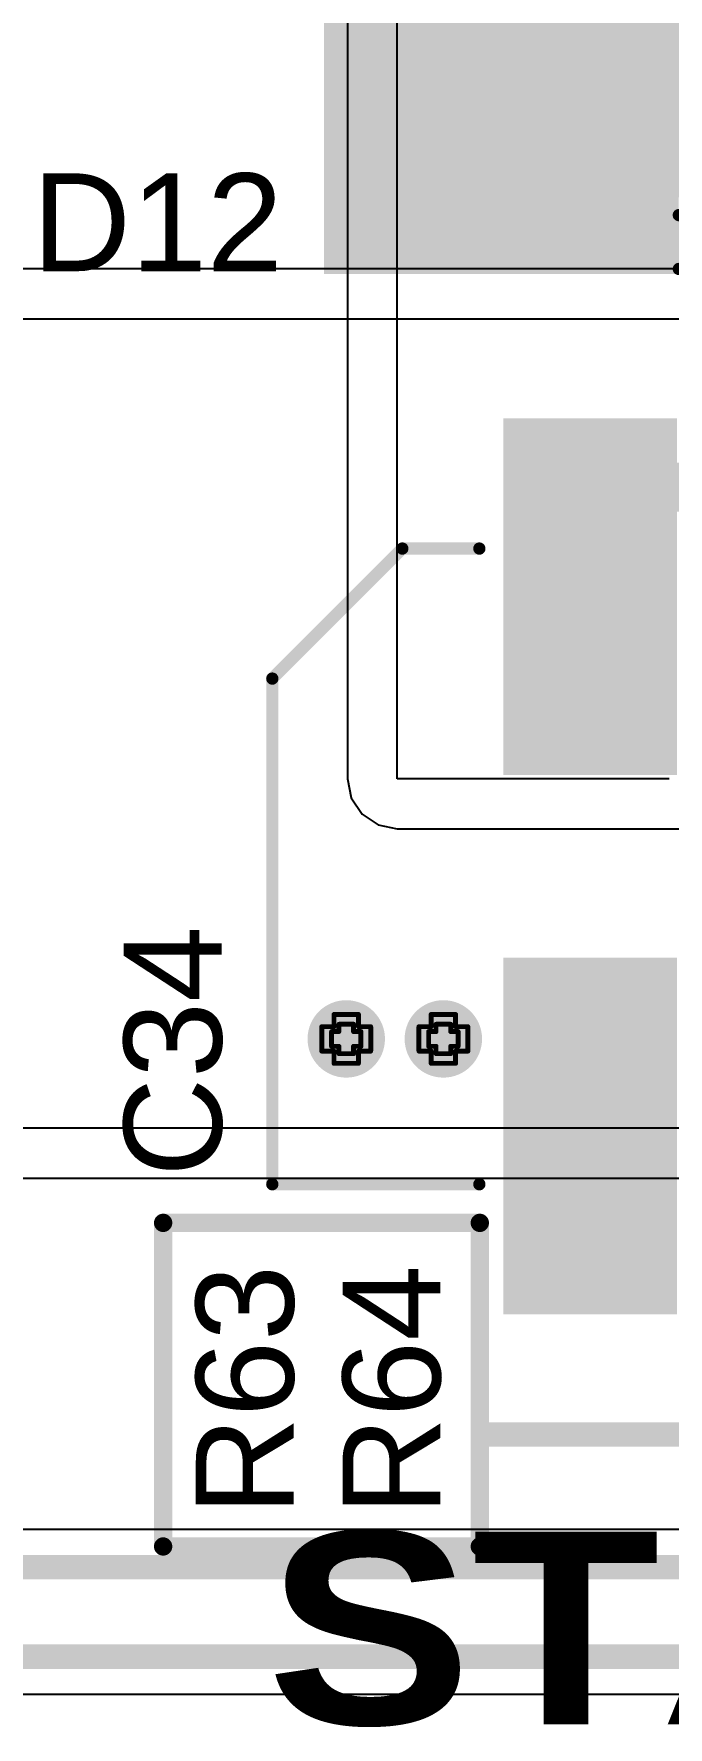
# Model space of a CAD drawing. Header units: inches. Extents: x -5 to 5258, y -4 to 5281.
# Drawn here: x 22.37 to 28.96, y 70.23 to 87.81 of the extents above; entities that cross this region are included whole.
import ezdxf

# ---------------------------------------------------------------- set-up
doc = ezdxf.new("R2010")
doc.units = ezdxf.units.IN
for name, color, linetype in [('Bottom Layer', 5, 'Continuous'), ('Bottom Solder', 6, 'Continuous'), ('Drill Drawing', 1, 'Continuous'), ('Top Layer', 1, 'Continuous'), ('Top Overlay', 2, 'Continuous'), ('Top Paste', 8, 'Continuous'), ('Top Solder', 216, 'Continuous'), ('Via Holes', 16, 'Continuous')]:
    doc.layers.add(name, color=color, linetype=linetype)
doc.styles.add('Arial', font='', dxfattribs={"height": 0.2})
doc.styles.add('Arial Black_Bold', font='', dxfattribs={"height": 0.2})
doc.styles.get('Arial').set_extended_font_data('Arial')
doc.styles.get('Arial Black_Bold').set_extended_font_data('Arial Black', bold=True)

# ---------------------------------------------------------------- blocks, each defined once
blk = doc.blocks.new('SMC_119')
at = {"layer": 'Top Layer'}
for points in [[(-6, 2.15), (-1.9, 2.15), (-1.9, -2.15), (-6, -2.15)], [(1.9, 2.15), (6, 2.15), (6, -2.15), (1.9, -2.15)]]:
    blk.add_hatch(color=1, dxfattribs=at).paths.add_polyline_path(points)
at = {"layer": 'Top Overlay'}
for points in [[(-7.239, 2.235), (-3.556, 2.235), (-3.556, 3.048), (-7.239, 3.048)], [(-7.239, -2.261), (-6.096, -2.261), (-6.096, 2.261), (-7.239, 2.261)], [(-7.239, -3.048), (-3.556, -3.048), (-3.556, -2.235), (-7.239, -2.235)]]:
    blk.add_hatch(color=2, dxfattribs=at).paths.add_polyline_path(points)
at = {"layer": 'Top Paste'}
for points in [[(-6, 2.15), (-1.9, 2.15), (-1.9, -2.15), (-6, -2.15)], [(1.9, 2.15), (6, 2.15), (6, -2.15), (1.9, -2.15)]]:
    blk.add_hatch(color=8, dxfattribs=at).paths.add_polyline_path(points)
at = {"layer": 'Top Solder'}
for points in [[(-6.102, 2.252), (-1.798, 2.252), (-1.798, -2.252), (-6.102, -2.252)], [(1.798, 2.252), (6.102, 2.252), (6.102, -2.252), (1.798, -2.252)]]:
    blk.add_hatch(color=216, dxfattribs=at).paths.add_polyline_path(points)
at = {"layer": 'Top Overlay', "const_width": 0.127}
for points in [[(-3.556, 2.438), (-3.556, 2.997)], [(-3.556, 2.997), (3.581, 2.997)], [(3.581, 2.438), (3.581, 2.997)], [(-3.556, -2.438), (-3.556, -2.997)], [(3.581, -2.438), (3.581, -2.997)], [(-3.556, -2.997), (3.581, -2.997)]]:
    blk.add_lwpolyline(points, dxfattribs=at)
at = {"layer": 'Top Overlay', "const_width": 0.0635}
for points in [[(-3.588, 2.997, 1), (-3.524, 2.997, 1)], [(-3.588, 2.997, 1), (-3.524, 2.997, 1)], [(3.55, 2.997, 1), (3.613, 2.997, 1)], [(3.55, 2.997, 1), (3.613, 2.997, 1)], [(-3.588, 2.438, 1), (-3.524, 2.438, 1)], [(3.55, 2.438, 1), (3.613, 2.438, 1)], [(-3.588, -2.438, 1), (-3.524, -2.438, 1)], [(3.55, -2.438, 1), (3.613, -2.438, 1)], [(-3.588, -2.997, 1), (-3.524, -2.997, 1)], [(-3.588, -2.997, 1), (-3.524, -2.997, 1)], [(3.55, -2.997, 1), (3.613, -2.997, 1)], [(3.55, -2.997, 1), (3.613, -2.997, 1)]]:
    blk.add_lwpolyline(points, format="xyb", close=True, dxfattribs=at)
blk = doc.blocks.new('50SVPF10M_136')
at = {"layer": 'Top Layer'}
for points in [[(-4.55, 0.8), (-1.05, 0.8), (-1.05, -0.8), (-4.55, -0.8)], [(1.05, 0.8), (4.55, 0.8), (4.55, -0.8), (1.05, -0.8)]]:
    blk.add_hatch(color=1, dxfattribs=at).paths.add_polyline_path(points)
at = {"layer": 'Top Paste'}
for points in [[(-4.55, 0.8), (-1.05, 0.8), (-1.05, -0.8), (-4.55, -0.8)], [(1.05, 0.8), (4.55, 0.8), (4.55, -0.8), (1.05, -0.8)]]:
    blk.add_hatch(color=8, dxfattribs=at).paths.add_polyline_path(points)
at = {"layer": 'Top Solder'}
for points in [[(-4.652, 0.902), (-0.948, 0.902), (-0.948, -0.902), (-4.652, -0.902)], [(0.948, 0.902), (4.652, 0.902), (4.652, -0.902), (0.948, -0.902)]]:
    blk.add_hatch(color=216, dxfattribs=at).paths.add_polyline_path(points)
at = {"layer": 'Top Overlay', "const_width": 0.127}
for points in [[(-3.3, 1.95), (-1.95, 3.3)], [(3.3, 3.3), (-1.95, 3.3)], [(3.3, 1.15), (3.3, 3.3)], [(-3.3, 1.15), (-3.3, 1.95)], [(-3.779, 1.033), (-3.779, 1.567)], [(-3.55, 1.287), (-4.007, 1.287)], [(-3.3, -1.95), (-3.3, -1.15)], [(3.3, -3.3), (3.3, -1.15)], [(-1.95, -3.3), (-3.3, -1.95)], [(3.3, -3.3), (-1.95, -3.3)]]:
    blk.add_lwpolyline(points, dxfattribs=at)
at = {"layer": 'Top Overlay', "const_width": 0.0635}
for points in [[(-1.982, 3.3, 1), (-1.918, 3.3, 1)], [(-1.982, 3.3, 1), (-1.918, 3.3, 1)], [(3.268, 3.3, 1), (3.332, 3.3, 1)], [(3.268, 3.3, 1), (3.332, 3.3, 1)], [(-3.332, 1.95, 1), (-3.268, 1.95, 1)], [(-3.332, 1.95, 1), (-3.268, 1.95, 1)], [(-3.81, 1.567, 1), (-3.747, 1.567, 1)], [(-4.039, 1.287, 1), (-3.975, 1.287, 1)], [(-3.582, 1.287, 1), (-3.518, 1.287, 1)], [(-3.81, 1.033, 1), (-3.747, 1.033, 1)], [(-3.332, 1.15, 1), (-3.268, 1.15, 1)], [(3.268, 1.15, 1), (3.332, 1.15, 1)], [(-3.332, -1.15, 1), (-3.268, -1.15, 1)], [(3.268, -1.15, 1), (3.332, -1.15, 1)], [(-3.332, -1.95, 1), (-3.268, -1.95, 1)], [(-3.332, -1.95, 1), (-3.268, -1.95, 1)], [(-1.982, -3.3, 1), (-1.918, -3.3, 1)], [(-1.982, -3.3, 1), (-1.918, -3.3, 1)], [(3.268, -3.3, 1), (3.332, -3.3, 1)], [(3.268, -3.3, 1), (3.332, -3.3, 1)]]:
    blk.add_lwpolyline(points, format="xyb", close=True, dxfattribs=at)

msp = doc.modelspace()

# ---------------------------------------------------------------- hatches: boundary and pattern name
at = {"layer": 'Bottom Layer'}
h = msp.add_hatch(color=5, dxfattribs=at)
edge = h.paths.add_edge_path()
edge.add_arc((25.613, 77.373), 0.3, 0, 360)
h = msp.add_hatch(color=5, dxfattribs=at)
edge = h.paths.add_edge_path()
edge.add_arc((26.621, 77.373), 0.3, 0, 360)
at = {"layer": 'Bottom Solder'}
h = msp.add_hatch(color=6, dxfattribs=at)
edge = h.paths.add_edge_path()
edge.add_arc((25.613, 77.373), 0.402, 0, 360)
h = msp.add_hatch(color=6, dxfattribs=at)
edge = h.paths.add_edge_path()
edge.add_arc((26.621, 77.373), 0.402, 0, 360)
at = {"layer": 'Top Layer'}
h = msp.add_hatch(color=1, dxfattribs=at)
edge = h.paths.add_edge_path()
edge.add_arc((25.613, 77.373), 0.3, 0, 360)
h = msp.add_hatch(color=1, dxfattribs=at)
edge = h.paths.add_edge_path()
edge.add_arc((26.621, 77.373), 0.3, 0, 360)
at = {"layer": 'Top Solder'}
h = msp.add_hatch(color=216, dxfattribs=at)
edge = h.paths.add_edge_path()
edge.add_arc((25.613, 77.373), 0.402, 0, 360)
h = msp.add_hatch(color=216, dxfattribs=at)
edge = h.paths.add_edge_path()
edge.add_arc((26.621, 77.373), 0.402, 0, 360)
at = {"layer": 'Via Holes'}
h = msp.add_hatch(color=7, dxfattribs=at)
edge = h.paths.add_edge_path()
edge.add_arc((25.613, 77.373), 0.15, 0, 360)
h = msp.add_hatch(color=7, dxfattribs=at)
edge = h.paths.add_edge_path()
edge.add_arc((26.621, 77.373), 0.15, 0, 360)

# ---------------------------------------------------------------- linework, layer by layer
at = {"layer": 'Bottom Layer'}
for p, q in [((33.004, 85.367), (14.365, 85.367)), ((14.365, 84.849), (33.004, 84.849)), ((37.201, 76.445), (4.623, 76.445)), ((4.623, 75.927), (62.84, 75.927)), ((31.086, 72.278), (18.322, 72.278)), ((18.756, 70.571), (31.086, 70.571))]:
    msp.add_line(p, q, dxfattribs=at)
at = {"layer": 'Bottom Layer', "const_width": 0.254}
for points in [[(17.954, 71.889), (31.481, 71.889)], [(18.595, 70.959), (31.481, 70.959)]]:
    msp.add_lwpolyline(points, dxfattribs=at)
at = {"layer": 'Drill Drawing', "const_width": 0.0508}
for points in [[(25.486, 77.5), (25.486, 77.627)], [(25.486, 77.627), (25.74, 77.627)], [(25.536, 77.449), (25.536, 77.525)], [(25.536, 77.525), (25.689, 77.525)], [(25.689, 77.449), (25.689, 77.525)], [(25.74, 77.5), (25.74, 77.627)], [(26.494, 77.5), (26.494, 77.627)], [(26.494, 77.627), (26.748, 77.627)], [(26.545, 77.449), (26.545, 77.525)], [(26.545, 77.525), (26.698, 77.525)], [(26.698, 77.449), (26.698, 77.525)], [(26.748, 77.5), (26.748, 77.627)], [(25.359, 77.246), (25.359, 77.5)], [(25.359, 77.5), (25.486, 77.5)], [(25.46, 77.296), (25.46, 77.449)], [(25.46, 77.449), (25.536, 77.449)], [(25.689, 77.449), (25.765, 77.449)], [(25.74, 77.5), (25.867, 77.5)], [(25.765, 77.296), (25.765, 77.449)], [(25.867, 77.246), (25.867, 77.5)], [(26.367, 77.246), (26.367, 77.5)], [(26.367, 77.5), (26.494, 77.5)], [(26.469, 77.296), (26.469, 77.449)], [(26.469, 77.449), (26.545, 77.449)], [(26.698, 77.449), (26.774, 77.449)], [(26.748, 77.5), (26.875, 77.5)], [(26.774, 77.296), (26.774, 77.449)], [(26.875, 77.246), (26.875, 77.5)], [(25.359, 77.246), (25.486, 77.246)], [(25.46, 77.296), (25.536, 77.296)], [(25.486, 77.119), (25.486, 77.246)], [(25.536, 77.22), (25.536, 77.296)], [(25.536, 77.22), (25.689, 77.22)], [(25.689, 77.296), (25.765, 77.296)], [(25.689, 77.22), (25.689, 77.296)], [(25.74, 77.246), (25.867, 77.246)], [(25.74, 77.119), (25.74, 77.246)], [(26.367, 77.246), (26.494, 77.246)], [(26.469, 77.296), (26.545, 77.296)], [(26.494, 77.119), (26.494, 77.246)], [(26.545, 77.22), (26.545, 77.296)], [(26.545, 77.22), (26.698, 77.22)], [(26.698, 77.296), (26.774, 77.296)], [(26.698, 77.22), (26.698, 77.296)], [(26.748, 77.246), (26.875, 77.246)], [(26.748, 77.119), (26.748, 77.246)], [(25.486, 77.119), (25.74, 77.119)], [(26.494, 77.119), (26.748, 77.119)]]:
    msp.add_lwpolyline(points, dxfattribs=at)
at = {"layer": 'Drill Drawing', "const_width": 0.0254}
for points in [[(25.473, 77.627, 1), (25.498, 77.627, 1)], [(25.473, 77.627, 1), (25.498, 77.627, 1)], [(25.524, 77.525, 1), (25.549, 77.525, 1)], [(25.524, 77.525, 1), (25.549, 77.525, 1)], [(25.676, 77.525, 1), (25.702, 77.525, 1)], [(25.676, 77.525, 1), (25.702, 77.525, 1)], [(25.727, 77.627, 1), (25.752, 77.627, 1)], [(25.727, 77.627, 1), (25.752, 77.627, 1)], [(26.482, 77.627, 1), (26.507, 77.627, 1)], [(26.482, 77.627, 1), (26.507, 77.627, 1)], [(26.533, 77.525, 1), (26.558, 77.525, 1)], [(26.533, 77.525, 1), (26.558, 77.525, 1)], [(26.685, 77.525, 1), (26.71, 77.525, 1)], [(26.685, 77.525, 1), (26.71, 77.525, 1)], [(26.736, 77.627, 1), (26.761, 77.627, 1)], [(26.736, 77.627, 1), (26.761, 77.627, 1)], [(25.346, 77.5, 1), (25.371, 77.5, 1)], [(25.346, 77.5, 1), (25.371, 77.5, 1)], [(25.448, 77.449, 1), (25.473, 77.449, 1)], [(25.448, 77.449, 1), (25.473, 77.449, 1)], [(25.473, 77.5, 1), (25.498, 77.5, 1)], [(25.473, 77.5, 1), (25.498, 77.5, 1)], [(25.524, 77.449, 1), (25.549, 77.449, 1)], [(25.524, 77.449, 1), (25.549, 77.449, 1)], [(25.676, 77.449, 1), (25.702, 77.449, 1)], [(25.676, 77.449, 1), (25.702, 77.449, 1)], [(25.727, 77.5, 1), (25.752, 77.5, 1)], [(25.727, 77.5, 1), (25.752, 77.5, 1)], [(25.752, 77.449, 1), (25.778, 77.449, 1)], [(25.752, 77.449, 1), (25.778, 77.449, 1)], [(25.854, 77.5, 1), (25.879, 77.5, 1)], [(25.854, 77.5, 1), (25.879, 77.5, 1)], [(26.355, 77.5, 1), (26.38, 77.5, 1)], [(26.355, 77.5, 1), (26.38, 77.5, 1)], [(26.456, 77.449, 1), (26.482, 77.449, 1)], [(26.456, 77.449, 1), (26.482, 77.449, 1)], [(26.482, 77.5, 1), (26.507, 77.5, 1)], [(26.482, 77.5, 1), (26.507, 77.5, 1)], [(26.533, 77.449, 1), (26.558, 77.449, 1)], [(26.533, 77.449, 1), (26.558, 77.449, 1)], [(26.685, 77.449, 1), (26.71, 77.449, 1)], [(26.685, 77.449, 1), (26.71, 77.449, 1)], [(26.736, 77.5, 1), (26.761, 77.5, 1)], [(26.736, 77.5, 1), (26.761, 77.5, 1)], [(26.761, 77.449, 1), (26.787, 77.449, 1)], [(26.761, 77.449, 1), (26.787, 77.449, 1)], [(26.863, 77.5, 1), (26.888, 77.5, 1)], [(26.863, 77.5, 1), (26.888, 77.5, 1)], [(25.346, 77.246, 1), (25.371, 77.246, 1)], [(25.346, 77.246, 1), (25.371, 77.246, 1)], [(25.448, 77.296, 1), (25.473, 77.296, 1)], [(25.448, 77.296, 1), (25.473, 77.296, 1)], [(25.473, 77.246, 1), (25.498, 77.246, 1)], [(25.473, 77.246, 1), (25.498, 77.246, 1)], [(25.524, 77.296, 1), (25.549, 77.296, 1)], [(25.524, 77.296, 1), (25.549, 77.296, 1)], [(25.524, 77.22, 1), (25.549, 77.22, 1)], [(25.524, 77.22, 1), (25.549, 77.22, 1)], [(25.676, 77.296, 1), (25.702, 77.296, 1)], [(25.676, 77.296, 1), (25.702, 77.296, 1)], [(25.676, 77.22, 1), (25.702, 77.22, 1)], [(25.676, 77.22, 1), (25.702, 77.22, 1)], [(25.727, 77.246, 1), (25.752, 77.246, 1)], [(25.727, 77.246, 1), (25.752, 77.246, 1)], [(25.752, 77.296, 1), (25.778, 77.296, 1)], [(25.752, 77.296, 1), (25.778, 77.296, 1)], [(25.854, 77.246, 1), (25.879, 77.246, 1)], [(25.854, 77.246, 1), (25.879, 77.246, 1)], [(26.355, 77.246, 1), (26.38, 77.246, 1)], [(26.355, 77.246, 1), (26.38, 77.246, 1)], [(26.456, 77.296, 1), (26.482, 77.296, 1)], [(26.456, 77.296, 1), (26.482, 77.296, 1)], [(26.482, 77.246, 1), (26.507, 77.246, 1)], [(26.482, 77.246, 1), (26.507, 77.246, 1)], [(26.533, 77.296, 1), (26.558, 77.296, 1)], [(26.533, 77.296, 1), (26.558, 77.296, 1)], [(26.533, 77.22, 1), (26.558, 77.22, 1)], [(26.533, 77.22, 1), (26.558, 77.22, 1)], [(26.685, 77.296, 1), (26.71, 77.296, 1)], [(26.685, 77.296, 1), (26.71, 77.296, 1)], [(26.685, 77.22, 1), (26.71, 77.22, 1)], [(26.685, 77.22, 1), (26.71, 77.22, 1)], [(26.736, 77.246, 1), (26.761, 77.246, 1)], [(26.736, 77.246, 1), (26.761, 77.246, 1)], [(26.761, 77.296, 1), (26.787, 77.296, 1)], [(26.761, 77.296, 1), (26.787, 77.296, 1)], [(26.863, 77.246, 1), (26.888, 77.246, 1)], [(26.863, 77.246, 1), (26.888, 77.246, 1)], [(25.473, 77.119, 1), (25.498, 77.119, 1)], [(25.473, 77.119, 1), (25.498, 77.119, 1)], [(25.727, 77.119, 1), (25.752, 77.119, 1)], [(25.727, 77.119, 1), (25.752, 77.119, 1)], [(26.482, 77.119, 1), (26.507, 77.119, 1)], [(26.482, 77.119, 1), (26.507, 77.119, 1)], [(26.736, 77.119, 1), (26.761, 77.119, 1)], [(26.736, 77.119, 1), (26.761, 77.119, 1)]]:
    msp.add_lwpolyline(points, format="xyb", close=True, dxfattribs=at)
at = {"layer": 'Top Layer'}
for p, q in [((25.625, 102.178), (25.625, 80.073)), ((26.143, 80.073), (26.143, 102.178)), ((25.625, 80.073), (25.665, 79.875)), ((28.965, 80.073), (26.143, 80.073)), ((25.665, 79.875), (25.777, 79.706)), ((25.777, 79.706), (25.945, 79.594)), ((25.945, 79.594), (26.143, 79.555)), ((26.143, 79.555), (29.337, 79.555))]:
    msp.add_line(p, q, dxfattribs=at)
at = {"layer": 'Top Layer', "const_width": 0.508}
for points in [[(28.145, 82.555), (28.691, 83.101)], [(28.691, 83.101), (35.31, 83.101)], [(28.145, 81.964), (28.145, 82.555)]]:
    msp.add_lwpolyline(points, dxfattribs=at)
at = {"layer": 'Top Layer', "const_width": 0.254}
for points in [[(28.564, 83.101, 1), (28.818, 83.101, 1)], [(28.564, 83.101, 1), (28.818, 83.101, 1)], [(28.018, 82.555, 1), (28.272, 82.555, 1)], [(28.018, 82.555, 1), (28.272, 82.555, 1)], [(28.018, 81.964, 1), (28.272, 81.964, 1)]]:
    msp.add_lwpolyline(points, format="xyb", close=True, dxfattribs=at)
at = {"layer": 'Top Overlay'}
for points, const_width in [([(23.712, 75.463), (27, 75.463)], 0.191), ([(23.712, 72.103), (23.712, 75.463)], 0.191), ([(27, 72.103), (27, 75.463)], 0.191), ([(27.072, 73.265), (30.707, 73.265)], 0.254), ([(23.712, 72.103), (27, 72.103)], 0.191)]:
    msp.add_lwpolyline(points, dxfattribs=dict(at, const_width=const_width))
for points, const_width in [([(23.664, 75.463, 1), (23.759, 75.463, 1)], 0.0953), ([(23.664, 75.463, 1), (23.759, 75.463, 1)], 0.0953), ([(26.952, 75.463, 1), (27.047, 75.463, 1)], 0.0953), ([(26.952, 75.463, 1), (27.047, 75.463, 1)], 0.0953), ([(27.008, 73.265, 1), (27.135, 73.265, 1)], 0.127), ([(23.664, 72.103, 1), (23.759, 72.103, 1)], 0.0953), ([(23.664, 72.103, 1), (23.759, 72.103, 1)], 0.0953), ([(26.952, 72.103, 1), (27.047, 72.103, 1)], 0.0953), ([(26.952, 72.103, 1), (27.047, 72.103, 1)], 0.0953)]:
    msp.add_lwpolyline(points, format="xyb", close=True, dxfattribs=dict(at, const_width=const_width))

# ---------------------------------------------------------------- block references
msp.add_blockref('SMC_119', (32.622, 88.364))
at = {"rotation": 270}
msp.add_blockref('50SVPF10M_136', (28.145, 79.164), dxfattribs=at)

# ---------------------------------------------------------------- texts
at = {"layer": 'Top Overlay', "style": 'Arial'}
msp.add_text('D12', height=1.016, dxfattribs=at).set_placement((22.352, 85.344))
at = {"layer": 'Top Overlay'}
for s, height, rotation, style, p in [('C34', 1.016, 90, 'Arial', (24.319, 75.942)), ('R63', 1.016, 90, 'Arial', (25.067, 72.423)), ('R64', 1.016, 90, 'Arial', (26.591, 72.423)), ('STATUS', 2, 360, 'Arial Black_Bold', (24.785, 70.256))]:
    msp.add_text(s, height=height, rotation=rotation, dxfattribs=dict(at, style=style)).set_placement(p)

doc.saveas('drawing.dxf')
